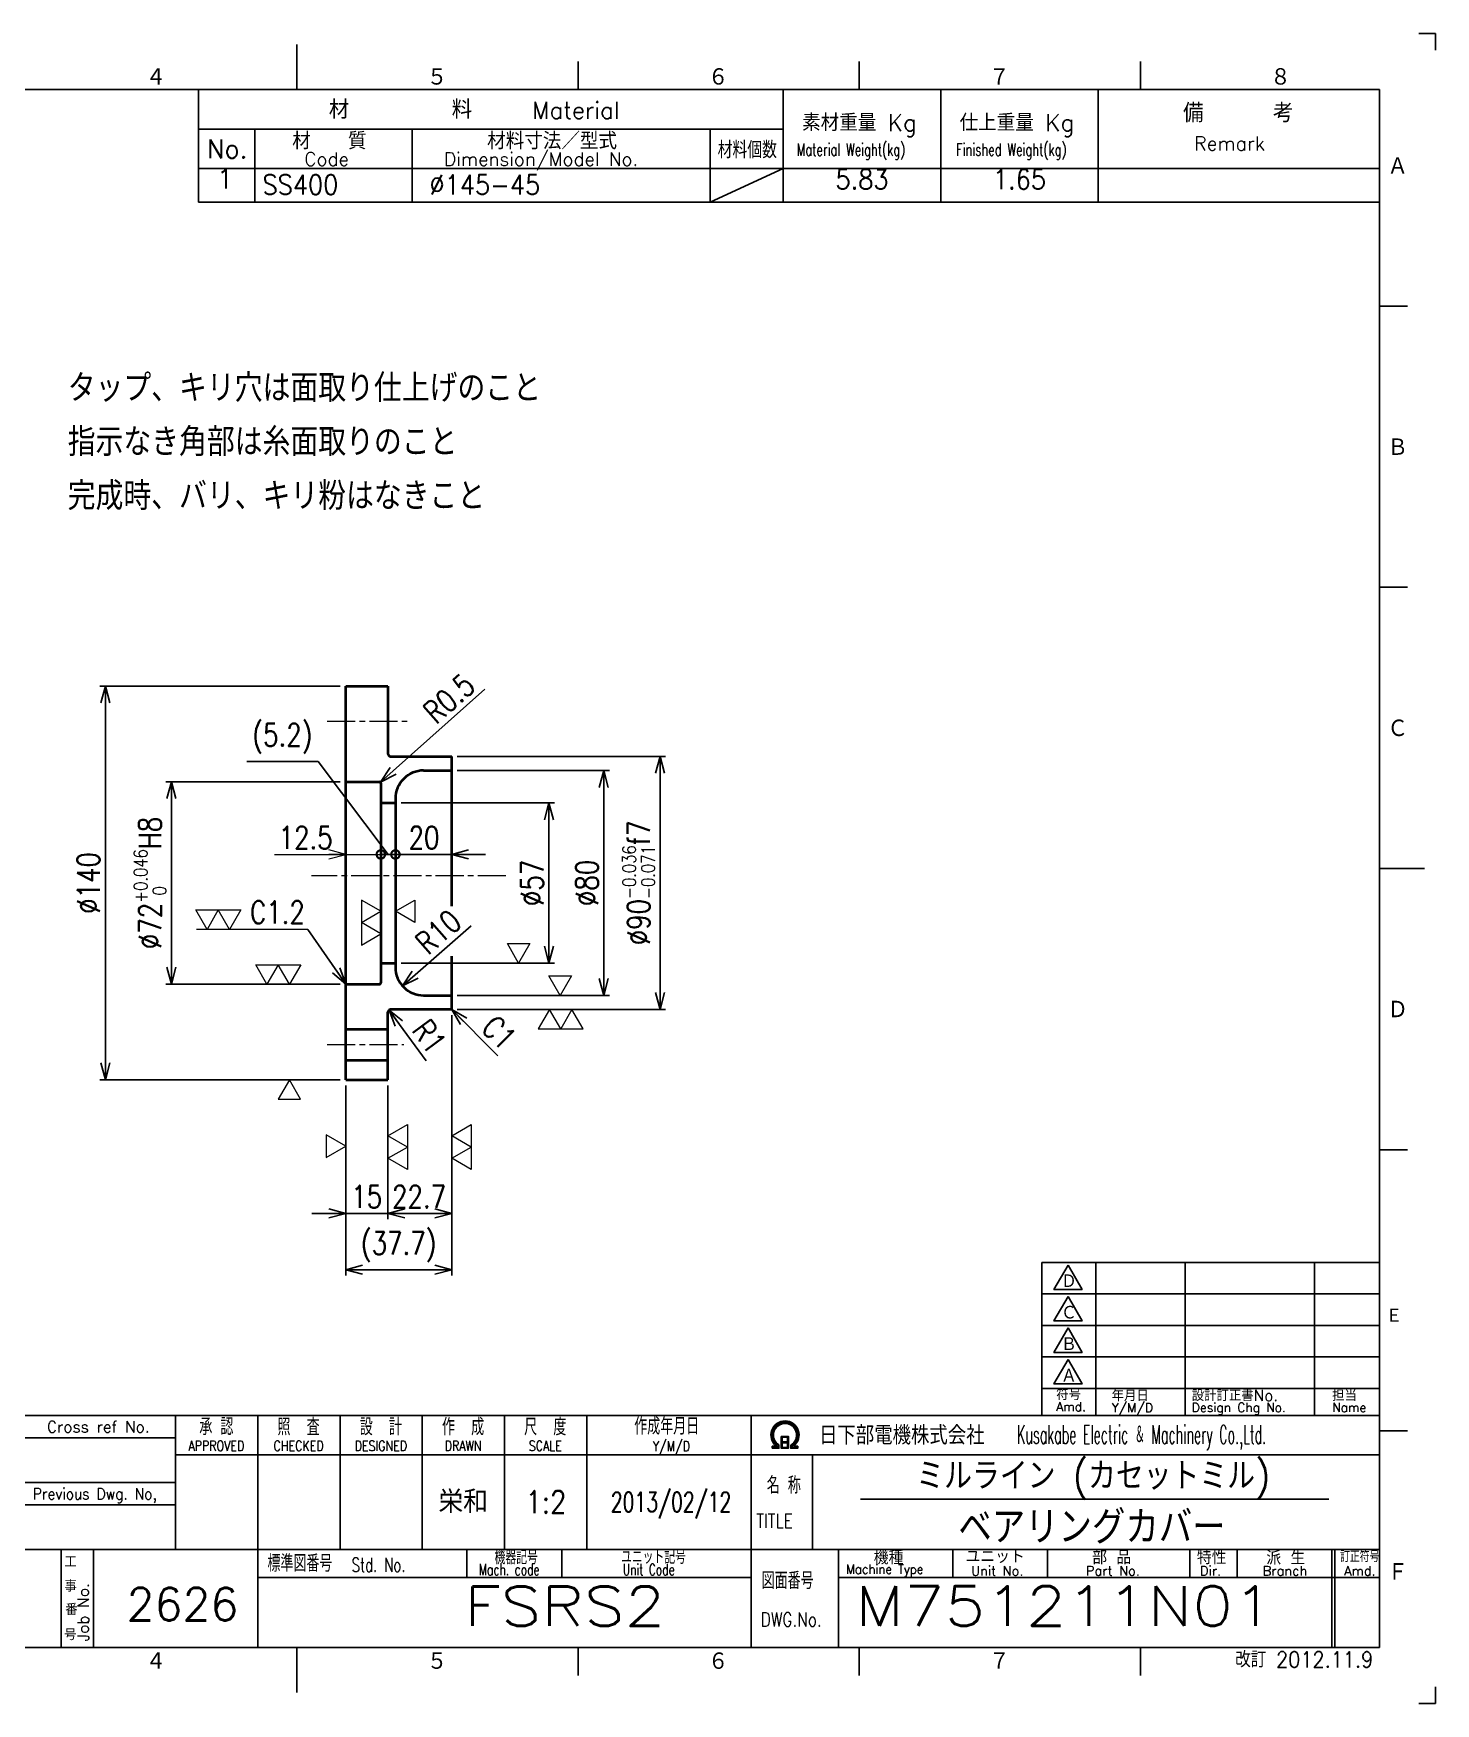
# Model space of a CAD drawing. Header units: millimetres. Extents: x 0 to 840, y 0 to 594.
# Drawn here: x 341 to 840, y 0 to 594 of the extents above; entities that cross this region are included whole.
import ezdxf
from ezdxf.enums import TextEntityAlignment as Align

# ---------------------------------------------------------------- set-up
doc = ezdxf.new("R2010")
doc.units = ezdxf.units.MM
doc.header["$LTSCALE"] = 2
doc.linetypes.add('GEN7A', pattern=[7.5, 5, -0.75, 1, -0.75])
doc.layers.get('0').update_dxf_attribs({"lineweight": 20})
doc.layers.get('DEFPOINTS').update_dxf_attribs({"color": 253})
for name, color, linetype, lineweight in [('2', 5, 'Continuous', 40), ('4', 3, 'Continuous', 13), ('5', 3, 'Continuous', 13), ('6', 7, 'Continuous', 50), ('7A', 4, 'GEN7A', 13), ('8', 1, 'Continuous', 13)]:
    doc.layers.add(name, color=color, linetype=linetype, lineweight=lineweight)
doc.layers.add('RAHM2', color=1, linetype='Continuous')
doc.layers.add('RAHM3', color=52, linetype='Continuous')
doc.styles.add('DIMENSION', font='romans.shx', dxfattribs={"width": 0.8, "bigfont": 'extfont2.shx'})
doc.styles.get("Standard").update_dxf_attribs({"font": 'romans.shx', "width": 0.8, "bigfont": 'extfont2.shx'})
doc.dimstyles.new('GEN-ISO$0', dxfattribs={"dimscale": 2, "dimtxt": 4, "dimasz": 3, "dimexe": 1, "dimexo": 1, "dimgap": 1, "dimtad": 3, "dimrnd": 0.01, "dimdsep": 46, "dimtxsty": 'Standard', "dimblk": 'OPEN30', "dimcen": 0, "dimclrt": 7, "dimazin": 2, "dimtp": 0.1, "dimtm": 0.1, "dimtfac": 0.6, "dimtmove": 2, "dimatfit": 3, "dimldrblk": 'OPEN30', "dimfxl": 1, "dimarcsym": 0})
doc.dimstyles.new('GEN-ISO$4', dxfattribs={"dimscale": 2, "dimtxt": 4, "dimasz": 3, "dimexe": 1, "dimexo": 1, "dimgap": 1, "dimtad": 1, "dimtoh": 1, "dimrnd": 0.01, "dimdsep": 46, "dimtxsty": 'Standard', "dimblk": 'OPEN30', "dimcen": 0, "dimclrt": 7, "dimazin": 2, "dimtp": 0.1, "dimtm": 0.1, "dimtfac": 0.6, "dimtofl": 0, "dimtmove": 0, "dimatfit": 2, "dimldrblk": 'OPEN30', "dimfxl": 1, "dimarcsym": 0})
doc.dimstyles.new('GEN-ISO$7', dxfattribs={"dimscale": 2, "dimtxt": 4, "dimasz": 3, "dimexe": 1, "dimexo": 1, "dimgap": 1, "dimtad": 3, "dimrnd": 0.01, "dimdsep": 46, "dimtxsty": 'Standard', "dimblk": 'OPEN30', "dimcen": 0, "dimclrt": 7, "dimazin": 2, "dimtp": 0.1, "dimtm": 0.1, "dimtfac": 0.6, "dimtmove": 2, "dimatfit": 3, "dimldrblk": 'OPEN30', "dimfxl": 1, "dimarcsym": 0})

# ---------------------------------------------------------------- blocks, each defined once
blk = doc.blocks.new('1A3ブヒン')
at = {"layer": 'RAHM2', "color": 5, "linetype": 'Continuous'}
for p, q in [((417, 297), (420, 297)), ((420, 297), (420, 294)), ((217.5, 295), (217.5, 287)), ((267.5, 292), (267.5, 287)), ((317.5, 292), (317.5, 287)), ((367.5, 292), (367.5, 287)), ((410, 287), (25, 287)), ((410, 10), (410, 287)), ((410, 248.5), (415, 248.5)), ((410, 198.5), (415, 198.5)), ((410, 148.5), (418, 148.5)), ((410, 98.5), (415, 98.5)), ((350, 51.26), (410, 51.26)), ((410, 48.5), (415, 48.5)), ((25, 10), (410, 10)), ((217.5, 2), (217.5, 10)), ((267.5, 5), (267.5, 10)), ((317.5, 5), (317.5, 10)), ((367.5, 5), (367.5, 10)), ((420, 3), (420, 0)), ((420, 0), (417, 0))]:
    blk.add_line(p, q, dxfattribs=at)
at = {"layer": 'RAHM2', "color": 7, "linetype": 'Continuous'}
for p, q in [((200, 267), (200, 287)), ((304, 287), (304, 267)), ((332, 267), (332, 287)), ((360, 287), (360, 267)), ((200, 280), (304, 280)), ((210, 267), (210, 280)), ((238, 280), (238, 267)), ((291, 280), (291, 267)), ((200, 273), (410, 273)), ((304, 273), (291, 267)), ((200, 267), (410, 267)), ((350, 78.46), (410, 78.46)), ((350, 78.46), (350, 51.26)), ((359.6, 78.46), (359.6, 51.26)), ((375.44, 78.46), (375.44, 51.26)), ((398.48, 78.46), (398.48, 51.26)), ((410, 51.26), (410, 78.46)), ((350, 72.86), (410, 72.86)), ((350, 67.26), (410, 67.26)), ((350, 61.66), (410, 61.66)), ((350, 56.06), (410, 56.06)), ((195.93, 51.26), (195.93, 27.42)), ((210.55, 51.26), (210.55, 10)), ((225.18, 51.26), (225.18, 27.42)), ((239.8, 51.26), (239.8, 27.42)), ((254.43, 51.26), (254.43, 27.42)), ((269.05, 51.26), (269.05, 27.42)), ((298.3, 51.26), (298.3, 10)), ((152.05, 47.26), (195.93, 47.26)), ((195.93, 44.26), (410, 44.26)), ((269.05, 44.26), (269.05, 27.42)), ((298.3, 44.26), (298.3, 44.26)), ((309.17, 44.26), (309.17, 27.42)), ((152.05, 39.34), (195.93, 39.34)), ((152.05, 35.34), (195.93, 35.34)), ((152.05, 27.42), (410, 27.42)), ((175.59, 27.42), (175.59, 10)), ((181.3, 27.42), (181.3, 10)), ((247.73, 27.42), (247.73, 22.42)), ((264.59, 27.42), (264.59, 22.42)), ((313.83, 27.42), (313.83, 10)), ((334.15, 27.42), (334.15, 22.42)), ((351, 27.42), (351, 22.42)), ((376.29, 27.42), (376.29, 22.42)), ((384.72, 27.42), (384.72, 22.42)), ((401.57, 10), (401.57, 27.42)), ((402.07, 10), (402.07, 27.42)), ((210.55, 22.42), (298.3, 22.42)), ((313.83, 22.42), (410, 22.42))]:
    blk.add_line(p, q, dxfattribs=at)
at = {"layer": 'RAHM2', "color": 3, "linetype": 'Continuous'}
blk.add_line((317.73, 36.35), (401.03, 36.35), dxfattribs=at)
at = {"layer": 'RAHM2', "color": 7, "linetype": 'Continuous'}
for points in [[(354.63, 77.99), (352.12, 73.64), (357.14, 73.64)], [(354.63, 72.39), (352.12, 68.04), (357.14, 68.04)], [(354.63, 66.79), (352.12, 62.44), (357.14, 62.44)], [(354.63, 61.19), (352.12, 56.84), (357.14, 56.84)]]:
    blk.add_lwpolyline(points, close=True, dxfattribs=at)
at = {"layer": 'RAHM2', "color": 5, "linetype": 'Continuous'}
blk.add_lwpolyline([(410, 51.26), (152.05, 51.26), (152.05, 10)], dxfattribs=at)
at = {"layer": 'RAHM2', "color": 7, "linetype": 'Continuous'}
for points in [[(302.02, 45.4), (303.22, 45.4), (303.22, 46.01)], [(302.02, 45.58), (302.97, 45.58), (302.97, 45.91)], [(302.72, 45.82), (302.72, 45.75), (302.02, 45.75), (302.02, 45.4)], [(303.62, 47.51), (303.62, 45.4), (304.92, 45.4), (304.92, 47.51), (303.62, 47.51)], [(303.77, 47.36), (303.77, 46.53), (304.77, 46.53), (304.77, 47.36), (303.77, 47.36)], [(304.77, 46.38), (304.77, 45.55), (303.77, 45.55), (303.77, 46.38), (304.77, 46.38)], [(305.32, 45.98), (305.32, 45.4), (306.58, 45.4), (306.58, 45.75), (305.85, 45.75), (305.85, 45.8)], [(305.57, 45.87), (305.57, 45.58), (306.58, 45.58)]]:
    blk.add_lwpolyline(points, dxfattribs=at)
for radius, start, end in [(2.5, 308.2706, 230.8952), (2.28, 303.9949, 234.4013), (2.06, 299.8294, 238.4756)]:
    blk.add_arc((304.3, 47.76), radius, start, end, dxfattribs=at)
at = {"layer": '4', "width": 0.9}
blk.add_text('改訂 2012.11.9', height=2.8, dxfattribs=at).set_placement((408.91, 6.44), align=Align.RIGHT)
at = {"layer": 'RAHM2', "color": 5, "linetype": 'Continuous'}
for s, height, p in [('４', 3.31, (190.6, 287.58)), ('５', 3.31, (240.6, 287.58)), ('６', 3.31, (290.6, 287.58)), ('７', 3.31, (340.6, 287.58)), ('８', 3.31, (390.6, 287.58)), ('Ａ', 3.31, (411.44, 271.74)), ('Ｂ', 3.31, (411.44, 221.74)), ('Ｃ', 3.31, (411.44, 171.74)), ('Ｄ', 3.31, (411.44, 121.74)), ('Ｅ', 2.65, (411.15, 67.64)), ('Ｆ', 3.31, (411.44, 21.74)), ('４', 3.31, (190.6, 5.87)), ('５', 3.31, (240.6, 5.87)), ('６', 3.31, (290.6, 5.87)), ('７', 3.31, (340.6, 5.87))]:
    blk.add_text(s, height=height, dxfattribs=at).set_placement(p)
at = {"layer": 'RAHM2', "color": 7, "linetype": 'Continuous'}
for s, height, p in [('材\u3000\u3000\u3000\u3000\u3000料', 3.311, (223.18, 281.82)), ('Material', 3, (259.34, 281.82)), ('素材重量 Kg', 3, (307.35, 279.63)), ('仕上重量 Kg', 3, (335.35, 279.63)), ('備     考', 3.311, (375.08, 281.21)), ('材\u3000\u3000質', 3, (216.68, 276.39)), ('材料寸法／型式', 3, (251.33, 276.39)), ('No.', 3.311, (201.5, 274.82)), ('Dimension/Model No.', 2.4, (243.65, 273.45)), ('Remark', 2.5, (377.03, 276.16)), ('Code', 2.4, (218.82, 273.45)), ('Ｄ', 2.56, (353.38, 73.83)), ('Ｃ', 2.56, (353.38, 68.23)), ('Ｂ', 2.56, (353.38, 62.63)), ('Ａ', 2.56, (353.38, 57.03)), ('Amd.', 1.6, (352.54, 52.01)), ('符号', 2, (352.54, 53.96)), ('Y/M/D', 1.6, (362.39, 51.83)), ('年月日', 2, (362.39, 53.77)), ('設計訂正書No.', 2, (376.64, 53.81)), ('Design Chg No.', 1.6, (376.64, 51.86)), ('担当', 2, (401.6, 53.81)), ('Name', 1.6, (401.6, 51.86)), ('Cross ref No.', 2, (173.05, 48.23)), ('機種', 2.4, (320.08, 24.76)), ('ユニット', 2.4, (336.39, 24.96)), ('部 品', 2.4, (358.93, 24.79)), ('特性', 2.4, (377.55, 24.78)), ('派 生', 2.4, (389.89, 24.72)), ('工', 2, (176.15, 24.24)), ('Unit No.', 1.7, (337.39, 22.76)), ('Part No.', 1.7, (357.81, 22.76)), ('Dir.', 1.7, (378.09, 22.76)), ('Branch', 1.7, (389.24, 22.76)), ('Amd.', 1.7, (403.74, 22.76)), ('事', 2, (176.17, 19.92)), ('番', 2, (176.31, 15.76)), ('号', 2, (176.11, 11.28))]:
    blk.add_text(s, height=height, dxfattribs=at).set_placement(p)
for s, height, width, p in [('材料個数', 3, 0.8, (292.32, 274.79)), ('Material Weight(kg)', 2.2, 0.68, (306.37, 275.25)), ('Finished Weight(kg)', 2.2, 0.68, (334.74, 275.25)), ('作成年月日', 3, 0.7, (277.49, 47.82)), ('Kusakabe Electric ＆ Machinery Co.,Ltd.', 3.3108, 0.5, (345.56, 46.19)), ('Y/M/D', 1.8, 0.8, (280.79, 44.87)), ('名 称', 3, 0.7, (301.06, 37.33)), ('Previous Dwg. No,', 2, 0.9, (170.53, 36.31)), ('TITLE', 2.5, 0.8, (299.18, 31.25)), ('標準図番号', 3, 0.7, (212.26, 23.44)), ('機器記号', 2.5, 0.7, (252.65, 24.77)), ('ユニット記号', 2.5, 0.7, (275.14, 24.85)), ('訂正符号', 2, 0.7, (403.01, 25.16)), ('Std. No.', 2.5, 0.7, (227.23, 23.44)), ('Mach. code', 2, 0.7, (249.86, 22.83)), ('Unit Code', 2, 0.7, (275.45, 22.83)), ('Machine Type', 1.7, 0.9, (315.15, 23.05)), ('図面番号', 3, 0.7, (300.15, 20.37))]:
    blk.add_text(s, height=height, dxfattribs=dict(at, width=width)).set_placement(p)
for s, height, width, p in [('承 認', 3, 0.7, (203.18, 49.35)), ('照  査', 3, 0.7, (217.8, 49.35)), ('設  計', 3, 0.7, (232.43, 49.35)), ('作  成', 3, 0.7, (247.05, 49.35)), ('尺  度', 3, 0.7, (261.67, 49.35)), ('APPROVED', 1.8, 0.8, (203.18, 45.85)), ('CHECKED', 1.8, 0.8, (217.8, 45.85)), ('DESIGNED', 1.8, 0.8, (232.43, 45.85)), ('DRAWN', 1.8, 0.8, (247.05, 45.85)), ('SCALE', 1.8, 0.8, (261.67, 45.85)), ('DWG.No.', 2.5, 0.8, (305.41, 14.96))]:
    blk.add_text(s, height=height, dxfattribs=dict(at, width=width)).set_placement(p, align=Align.MIDDLE)
at = {"layer": 'RAHM2', "color": 7, "linetype": 'Continuous', "width": 0.844147}
blk.add_text('日下部電機株式会社', height=3.311, dxfattribs=at).set_placement((310.35, 46.06), (339.79, 46.06), align=Align.FIT)
at = {"layer": 'RAHM2', "color": 7, "linetype": 'Continuous'}
blk.add_text('Job No.', height=2, rotation=90, dxfattribs=at).set_placement((180.5, 11.05))
at = {"layer": 'RAHM2', "color": 5, "linetype": 'Continuous', "width": 0.7}
for tag, p in [('HEADER3', (35, 274.01)), ('HEADER4', (54.75, 274)), ('HEADER15', (74.49, 274)), ('HEADER16', (94.43, 274))]:
    blk.add_attdef(tag, text='', height=6, dxfattribs=at).set_placement(p, align=Align.MIDDLE)
at = {"layer": 'RAHM2', "color": 7, "linetype": 'Continuous'}
blk.add_attdef('HEADER5', text='', height=2.5, dxfattribs=at).set_placement((63.69, 267.1), align=Align.BOTTOM_RIGHT)
for tag, height, width, p in [('HEADER25', 2.56, 0.63, (367.53, 75.57)), ('HEADER23', 2.66, 0.8, (387.12, 75.42)), ('HEADER24', 2.8, 0.8, (404.05, 75.44)), ('HEADER22', 2.56, 0.63, (367.53, 69.97)), ('HEADER20', 2.66, 0.8, (387.12, 69.82)), ('HEADER21', 2.8, 0.8, (404.05, 69.84)), ('HEADER19', 2.56, 0.63, (367.53, 64.37)), ('HEADER17', 2.66, 0.8, (387.12, 64.22)), ('HEADER18', 2.8, 0.8, (404.05, 64.24)), ('HEADER11', 2.56, 0.63, (367.53, 58.77)), ('HEADER9', 2.66, 0.8, (387.12, 58.62)), ('HEADER10', 2.8, 0.8, (404.05, 58.64)), ('HEADER7', 3.31, 0.8, (174.63, 43.21)), ('HEADER1', 5, 0.9, (359.12, 40.15)), ('GEN-TITLE-SCA', 4, 0.85, (261.79, 35.85)), ('HEADER14', 3.31, 0.8, (174.63, 31.29)), ('HEADER2', 6, 0.9, (358.89, 31.68))]:
    blk.add_attdef(tag, text='', height=height, dxfattribs=dict(at, width=width)).set_placement(p, align=Align.MIDDLE)
for tag, p in [('HEADER27', (232.45, 36.09)), ('HEADER26', (247.07, 36.09))]:
    blk.add_attdef(tag, text='', height=4, dxfattribs=at).set_placement(p, align=Align.MIDDLE)
at = {"layer": 'RAHM2', "color": 7, "linetype": 'Continuous', "width": 0.7}
blk.add_attdef('GEN-TITLE-DAT', text='', height=3.5, dxfattribs=at).set_placement((284.03, 34.1), align=Align.CENTER)
at = {"layer": 'RAHM2', "color": 5, "linetype": 'Continuous', "style": 'DIMENSION', "width": 1.2}
for tag, p in [('HEADER13', (213.56, 11.75)), ('HEADER12', (247.26, 11.72)), ('GEN-TITLE-DWG', (316.79, 11.74))]:
    blk.add_attdef(tag, text='', height=7.02, dxfattribs=at).set_placement(p, align=Align.BOTTOM_LEFT)
at = {"layer": 'RAHM2', "color": 5, "linetype": 'Continuous', "style": 'DIMENSION'}
blk.add_attdef('HEADER8', text='', height=7.02, dxfattribs=at).set_placement((408.58, 11.71), align=Align.BOTTOM_RIGHT)
at = {"layer": 'RAHM2', "color": 5, "linetype": 'Continuous'}
blk.add_attdef('HEADER6', text='', height=5.8, dxfattribs=at).set_placement((207.09, 13.03), align=Align.BOTTOM_RIGHT)
blk = doc.blocks.new('STDBUHIN')
at = {"color": 7}
for p, q in [((0, 0), (0, -6)), ((10, 0), (10, -6)), ((38, 0), (38, -6)), ((91, 0), (91, -6)), ((104, 0), (104, -6)), ((132, 0), (132, -6)), ((160, 0), (160, -6)), ((0, -6), (210, -6))]:
    blk.add_line(p, q, dxfattribs=at)
at = {"layer": 'RAHM3', "color": 7, "width": 0.9}
for tag, p in [('1GENST', (4.710911, -4.609434)), ('4GENST', (96.434633, -4.658422)), ('5GENST', (118, -4.729)), ('6GENST', (146, -4.729))]:
    blk.add_attdef(tag, text='', height=3.5, dxfattribs=at).set_placement(p, align=Align.BOTTOM_CENTER)
at = {"layer": 'RAHM3', "color": 7}
for tag, p, width in [('2GENST', (11.373533, -4.658422), 0.8), ('3GENST', (41.070972, -4.658422), 0.8), ('7GENST', (162.759538, -4.671383), 0.9)]:
    blk.add_attdef(tag, p, '', height=3.5, dxfattribs=dict(at, width=width))
blk = doc.blocks.new('A$C44AD5685')
at = {"layer": '6', "width": 0.9}
for s, p in [('タップ、キリ穴は面取り仕上げのこと', (0, 19.2)), ('指示なき角部は糸面取りのこと', (0, 9.6)), ('完成時、バリ、キリ粉はなきこと', (0, 0))]:
    blk.add_text(s, height=5, dxfattribs=at).set_placement(p)
blk = doc.blocks.new('_Open30')
at = {"color": 0, "linetype": 'ByBlock', "lineweight": -2}
for p, q in [((-1, 0.268), (0, 0)), ((0, 0), (-1, -0.268)), ((0, 0), (-1, 0))]:
    blk.add_line(p, q, dxfattribs=at)
blk = doc.blocks.new('*D13')
at = {"layer": '5', "color": 0, "lineweight": -2, "transparency": 16777216}
for p, q in [((450.35, 361.86), (364.87, 361.86)), ((366.87, 227.86), (366.87, 355.86)), ((450.35, 221.86), (364.87, 221.86))]:
    blk.add_line(p, q, dxfattribs=at)
at = {"layer": 'DEFPOINTS', "color": 0, "transparency": 16777216}
for p in [(366.87, 361.86), (452.35, 361.86), (452.35, 221.86)]:
    blk.add_point(p, dxfattribs=at)
at = {"layer": '5', "color": 0, "lineweight": -2, "transparency": 16777216, "xscale": 6, "yscale": 6, "zscale": 6}
for p, rotation in [((366.87, 361.86), 90), ((366.87, 221.86), 270)]:
    blk.add_blockref('_Open30', p, dxfattribs=dict(at, rotation=rotation))
at = {"layer": '5', "color": 7, "transparency": 16777216, "insert": (360.87, 291.86), "char_height": 8, "attachment_point": 5, "rotation": 90}
blk.add_mtext('%%c140', dxfattribs=at)
blk = doc.blocks.new('*D14')
at = {"layer": '5', "color": 0, "lineweight": -2, "transparency": 16777216}
for p, q in [((450.35, 327.86), (388.37, 327.86)), ((390.37, 261.86), (390.37, 321.86)), ((450.35, 255.86), (388.37, 255.86))]:
    blk.add_line(p, q, dxfattribs=at)
at = {"layer": 'DEFPOINTS', "color": 0, "transparency": 16777216}
for p in [(390.37, 327.86), (452.35, 327.86), (452.35, 255.86)]:
    blk.add_point(p, dxfattribs=at)
at = {"layer": '5', "color": 0, "lineweight": -2, "transparency": 16777216, "xscale": 6, "yscale": 6, "zscale": 6}
for p, rotation in [((390.37, 327.86), 90), ((390.37, 255.86), 270)]:
    blk.add_blockref('_Open30', p, dxfattribs=dict(at, rotation=rotation))
at = {"layer": '5', "color": 7, "transparency": 16777216, "insert": (382.77, 291.86), "char_height": 8, "attachment_point": 5, "rotation": 90}
blk.add_mtext('\\A1;%%c72{\\H4.800000;\\S+0.046^  0;}H8', dxfattribs=at)
blk = doc.blocks.new('*D15')
at = {"layer": '5', "color": 0, "lineweight": -2, "transparency": 16777216}
for p, q in [((490.05, 244.86), (490.05, 152.31)), ((452.35, 219.86), (452.35, 152.31)), ((458.35, 154.31), (484.05, 154.31))]:
    blk.add_line(p, q, dxfattribs=at)
at = {"layer": 'DEFPOINTS', "color": 0, "transparency": 16777216}
for p in [(490.05, 246.86), (452.35, 221.86), (490.05, 154.31)]:
    blk.add_point(p, dxfattribs=at)
at = {"layer": '5', "color": 0, "lineweight": -2, "transparency": 16777216, "xscale": 6, "yscale": 6, "zscale": 6, "rotation": 180}
blk.add_blockref('_Open30', (452.35, 154.31), dxfattribs=at)
at = {"layer": '5', "color": 0, "lineweight": -2, "transparency": 16777216, "xscale": 6, "yscale": 6, "zscale": 6}
blk.add_blockref('_Open30', (490.05, 154.31), dxfattribs=at)
at = {"layer": '5', "color": 7, "transparency": 16777216, "insert": (471.2, 162.41), "char_height": 8, "attachment_point": 5}
blk.add_mtext('(37.7)', dxfattribs=at)
blk = doc.blocks.new('*D16')
at = {"layer": '5', "color": 0, "lineweight": -2, "transparency": 16777216}
for p, q in [((452.35, 219.86), (452.35, 172.31)), ((467.35, 219.86), (467.35, 172.31)), ((446.35, 174.31), (440.35, 174.31)), ((452.35, 174.31), (467.35, 174.31)), ((473.35, 174.31), (479.35, 174.31))]:
    blk.add_line(p, q, dxfattribs=at)
at = {"layer": 'DEFPOINTS', "color": 0, "transparency": 16777216}
for p in [(452.35, 221.86), (467.35, 221.86), (467.35, 174.31)]:
    blk.add_point(p, dxfattribs=at)
at = {"layer": '5', "color": 0, "lineweight": -2, "transparency": 16777216, "xscale": 6, "yscale": 6, "zscale": 6}
blk.add_blockref('_Open30', (452.35, 174.31), dxfattribs=at)
at = {"layer": '5', "color": 0, "lineweight": -2, "transparency": 16777216, "xscale": 6, "yscale": 6, "zscale": 6, "rotation": 180}
blk.add_blockref('_Open30', (467.35, 174.31), dxfattribs=at)
at = {"layer": '5', "color": 7, "transparency": 16777216, "insert": (459.85, 180.31), "char_height": 8, "attachment_point": 5}
blk.add_mtext('15', dxfattribs=at)
blk = doc.blocks.new('*D17')
at = {"layer": '5', "color": 0, "lineweight": -2, "transparency": 16777216}
for p, q in [((490.05, 244.86), (490.05, 172.31)), ((467.35, 219.86), (467.35, 172.31)), ((473.35, 174.31), (484.05, 174.31))]:
    blk.add_line(p, q, dxfattribs=at)
at = {"layer": 'DEFPOINTS', "color": 0, "transparency": 16777216}
for p in [(490.05, 246.86), (467.35, 221.86), (490.05, 174.31)]:
    blk.add_point(p, dxfattribs=at)
at = {"layer": '5', "color": 0, "lineweight": -2, "transparency": 16777216, "xscale": 6, "yscale": 6, "zscale": 6, "rotation": 180}
blk.add_blockref('_Open30', (467.35, 174.31), dxfattribs=at)
at = {"layer": '5', "color": 0, "lineweight": -2, "transparency": 16777216, "xscale": 6, "yscale": 6, "zscale": 6}
blk.add_blockref('_Open30', (490.05, 174.31), dxfattribs=at)
at = {"layer": '5', "color": 7, "transparency": 16777216, "insert": (478.45, 180.31), "char_height": 8, "attachment_point": 5}
blk.add_mtext('22.7', dxfattribs=at)
blk = doc.blocks.new('100S')
for p, q in [((-2, 3.464096), (2, 3.464096)), ((0, 0), (-2, 3.464096)), ((2, 3.464096), (0, 0))]:
    blk.add_line(p, q)
blk = doc.blocks.new('_DotSmall')
at = {"color": 0, "linetype": 'ByBlock', "const_width": 0.5}
blk.add_lwpolyline([(-0.0625, 0, 1), (0.0625, 0, 1)], format="xyb", close=True, dxfattribs=at)
blk = doc.blocks.new('*D18')
at = {"layer": '5', "color": 0, "lineweight": -2, "transparency": 16777216}
for p, q in [((442.52, 335.1), (417.18, 335.1)), ((467.45, 301.99), (442.52, 335.1)), ((464.85, 301.99), (470.05, 301.99))]:
    blk.add_line(p, q, dxfattribs=at)
at = {"layer": 'DEFPOINTS', "color": 0, "transparency": 16777216}
for p in [(470.05, 301.99), (464.85, 294.36), (470.05, 294.36)]:
    blk.add_point(p, dxfattribs=at)
at = {"layer": '5', "color": 0, "lineweight": -2, "transparency": 16777216, "xscale": 6, "yscale": 6, "zscale": 6, "rotation": 180}
blk.add_blockref('_DotSmall', (464.85, 301.99), dxfattribs=at)
at = {"layer": '5', "color": 0, "lineweight": -2, "transparency": 16777216, "xscale": 6, "yscale": 6, "zscale": 6}
blk.add_blockref('_DotSmall', (470.05, 301.99), dxfattribs=at)
at = {"layer": '5', "color": 7, "transparency": 16777216, "insert": (429.85, 343.19), "char_height": 8, "attachment_point": 5}
blk.add_mtext('(5.2)', dxfattribs=at)
blk = doc.blocks.new('*D19')
at = {"layer": '5', "color": 0, "lineweight": -2, "transparency": 16777216}
for p, q in [((470.05, 301.99), (484.05, 301.99)), ((490.05, 301.99), (484.05, 301.99)), ((496.05, 301.99), (502.05, 301.99))]:
    blk.add_line(p, q, dxfattribs=at)
at = {"layer": 'DEFPOINTS', "color": 0, "transparency": 16777216}
for p in [(490.05, 301.99), (470.05, 294.36), (490.05, 294.36)]:
    blk.add_point(p, dxfattribs=at)
at = {"layer": '5', "color": 0, "lineweight": -2, "transparency": 16777216, "xscale": 6, "yscale": 6, "zscale": 6, "rotation": 180}
for name, p in [('_DotSmall', (470.05, 301.99)), ('_Open30', (490.05, 301.99))]:
    blk.add_blockref(name, p, dxfattribs=at)
at = {"layer": '5', "color": 7, "transparency": 16777216, "insert": (480.21, 307.99), "char_height": 8, "attachment_point": 5}
blk.add_mtext('20', dxfattribs=at)
blk = doc.blocks.new('*D20')
at = {"layer": '5', "color": 0, "lineweight": -2, "transparency": 16777216}
for p, q in [((492.05, 336.86), (566.15, 336.86)), ((564.15, 252.86), (564.15, 330.86)), ((492.05, 246.86), (566.15, 246.86))]:
    blk.add_line(p, q, dxfattribs=at)
at = {"layer": 'DEFPOINTS', "color": 0, "transparency": 16777216}
for p in [(490.05, 336.86), (564.15, 336.86), (490.05, 246.86)]:
    blk.add_point(p, dxfattribs=at)
at = {"layer": '5', "color": 0, "lineweight": -2, "transparency": 16777216, "xscale": 6, "yscale": 6, "zscale": 6}
for p, rotation in [((564.15, 336.86), 90), ((564.15, 246.86), 270)]:
    blk.add_blockref('_Open30', p, dxfattribs=dict(at, rotation=rotation))
at = {"layer": '5', "color": 7, "transparency": 16777216, "insert": (556.55, 291.86), "char_height": 8, "attachment_point": 5, "rotation": 90}
blk.add_mtext('\\A1;%%c90{\\H4.800000;\\S-0.036^ -0.071;}f7', dxfattribs=at)
blk = doc.blocks.new('*D21')
at = {"layer": '5', "color": 0, "lineweight": -2, "transparency": 16777216}
for p, q in [((492.05, 331.86), (546.15, 331.86)), ((544.15, 257.86), (544.15, 325.86)), ((492.05, 251.86), (546.15, 251.86))]:
    blk.add_line(p, q, dxfattribs=at)
at = {"layer": 'DEFPOINTS', "color": 0, "transparency": 16777216}
for p in [(490.05, 331.86), (544.15, 331.86), (490.05, 251.86)]:
    blk.add_point(p, dxfattribs=at)
at = {"layer": '5', "color": 0, "lineweight": -2, "transparency": 16777216, "xscale": 6, "yscale": 6, "zscale": 6}
for p, rotation in [((544.15, 331.86), 90), ((544.15, 251.86), 270)]:
    blk.add_blockref('_Open30', p, dxfattribs=dict(at, rotation=rotation))
at = {"layer": '5', "color": 7, "transparency": 16777216, "insert": (538.15, 291.86), "char_height": 8, "attachment_point": 5, "rotation": 90}
blk.add_mtext('%%c80', dxfattribs=at)
blk = doc.blocks.new('*D22')
at = {"layer": '5', "color": 0, "lineweight": -2, "transparency": 16777216}
for p, q in [((472.05, 320.36), (526.65, 320.36)), ((524.65, 269.36), (524.65, 314.36)), ((472.05, 263.36), (526.65, 263.36))]:
    blk.add_line(p, q, dxfattribs=at)
at = {"layer": 'DEFPOINTS', "color": 0, "transparency": 16777216}
for p in [(470.05, 320.36), (524.65, 320.36), (470.05, 263.36)]:
    blk.add_point(p, dxfattribs=at)
at = {"layer": '5', "color": 0, "lineweight": -2, "transparency": 16777216, "xscale": 6, "yscale": 6, "zscale": 6}
for p, rotation in [((524.65, 320.36), 90), ((524.65, 263.36), 270)]:
    blk.add_blockref('_Open30', p, dxfattribs=dict(at, rotation=rotation))
at = {"layer": '5', "color": 7, "transparency": 16777216, "insert": (518.65, 291.86), "char_height": 8, "attachment_point": 5, "rotation": 90}
blk.add_mtext('%%c57', dxfattribs=at)
blk = doc.blocks.new('*D23')
at = {"layer": '5', "color": 0, "lineweight": -2, "transparency": 16777216}
for p, q in [((469.2, 331.69), (501.88, 360.83)), ((464.35, 327.36), (464.72, 327.7))]:
    blk.add_line(p, q, dxfattribs=at)
at = {"layer": 'DEFPOINTS', "color": 0, "transparency": 16777216}
for p in [(464.35, 327.36), (464.72, 327.7)]:
    blk.add_point(p, dxfattribs=at)
at = {"layer": '5', "color": 0, "lineweight": -2, "transparency": 16777216, "xscale": 6, "yscale": 6, "zscale": 6, "rotation": 221.7264032794477}
blk.add_blockref('_Open30', (464.72, 327.7), dxfattribs=at)
at = {"layer": '5', "color": 7, "transparency": 16777216, "insert": (489.11, 357.48), "char_height": 8, "attachment_point": 5, "rotation": 41.7264}
blk.add_mtext('R0.5', dxfattribs=at)
blk = doc.blocks.new('*D11')
at = {"layer": '5', "color": 0, "lineweight": -2, "transparency": 16777216}
blk.add_line((496.95, 276.66), (477.04, 259.23), dxfattribs=at)
at = {"layer": 'DEFPOINTS', "color": 0, "transparency": 16777216}
for p in [(487.57, 268.45), (480.05, 261.86)]:
    blk.add_point(p, dxfattribs=at)
at = {"layer": '5', "color": 0, "lineweight": -2, "transparency": 16777216, "xscale": 6, "yscale": 6, "zscale": 6, "rotation": 221.2071274744911}
blk.add_blockref('_Open30', (472.53, 255.27), dxfattribs=at)
at = {"layer": '5', "color": 7, "transparency": 16777216, "insert": (485.3, 274.43), "char_height": 8, "attachment_point": 5, "rotation": 41.20713}
blk.add_mtext('R10', dxfattribs=at)
blk = doc.blocks.new('*D12')
at = {"layer": '5', "color": 0, "lineweight": -2, "transparency": 16777216}
for p, q in [((471.31, 241.83), (468.94, 245.06)), ((468.94, 245.06), (480.98, 228.63))]:
    blk.add_line(p, q, dxfattribs=at)
at = {"layer": 'DEFPOINTS', "color": 0, "transparency": 16777216}
for p in [(468.35, 245.86), (468.94, 245.06)]:
    blk.add_point(p, dxfattribs=at)
at = {"layer": '5', "color": 0, "lineweight": -2, "transparency": 16777216, "xscale": 6, "yscale": 6, "zscale": 6, "rotation": 126.2333315602729}
blk.add_blockref('_Open30', (467.76, 246.67), dxfattribs=at)
at = {"layer": '5', "color": 7, "transparency": 16777216, "insert": (482.11, 237.23), "char_height": 8, "attachment_point": 5, "rotation": 306.23333}
blk.add_mtext('R1', dxfattribs=at)

msp = doc.modelspace()

# ---------------------------------------------------------------- linework, layer by layer
at = {"layer": '2'}
for p, q in [((452.351, 221.862), (452.351, 361.862)), ((452.351, 361.862), (467.35, 361.862)), ((467.35, 361.862), (467.35, 337.862)), ((468.35, 336.862), (490.05, 336.862)), ((490.05, 283.607), (490.05, 336.862)), ((452.351, 327.862), (464.351, 327.862)), ((464.851, 327.362), (464.851, 256.362)), ((480.051, 331.862), (490.05, 331.862)), ((470.05, 321.862), (470.051, 261.862)), ((464.851, 320.362), (470.051, 320.362)), ((464.851, 263.362), (470.051, 263.362)), ((490.05, 246.862), (490.05, 265.87)), ((452.351, 255.862), (464.351, 255.862)), ((480.051, 251.862), (490.05, 251.862)), ((467.35, 221.862), (467.35, 245.862)), ((490.05, 246.862), (468.35, 246.862)), ((452.351, 239.862), (467.35, 239.862)), ((452.351, 228.862), (467.35, 228.862)), ((452.351, 221.862), (467.35, 221.862))]:
    msp.add_line(p, q, dxfattribs=at)
for centre, radius, start, end in [((468.35, 337.862), 1, 180, 270), ((464.351, 327.362), 0.5, 0, 90), ((480.051, 321.862), 10, 90, 180.00001), ((480.051, 261.862), 10, 179.99999, 270.000004), ((464.351, 256.362), 0.5, 270, 0), ((468.35, 245.862), 1, 90, 180)]:
    msp.add_arc(centre, radius, start, end, dxfattribs=at)
at = {"layer": '4'}
msp.add_line((438.897, 275.343), (399.316, 275.343), dxfattribs=at)
at = {"layer": '5'}
msp.add_line((427.071, 301.995), (464.851, 301.995), dxfattribs=at)
at = {"layer": '7A'}
for p, q in [((445.773, 349.362), (474.206, 349.362)), ((509.352, 294.362), (440.187, 294.362)), ((445.773, 234.362), (473.022, 234.362))]:
    msp.add_line(p, q, dxfattribs=at)

# ---------------------------------------------------------------- block references
at = {"layer": '2'}
ref = msp.add_blockref('1A3ブヒン', (0, 0), dxfattribs=dict(at, xscale=2, yscale=2, zscale=2))
ref.add_attrib('GEN-TITLE-DWG', 'M751211N01', dxfattribs={"layer": 'RAHM2', "color": 5, "linetype": 'Continuous', "height": 14.046, "style": 'DIMENSION', "width": 1.2}).set_placement((633.58, 23.471), align=Align.BOTTOM_LEFT)
ref.add_attrib('GEN-TITLE-DAT', '2013/02/12', dxfattribs={"layer": 'RAHM2', "color": 7, "linetype": 'Continuous', "height": 7, "width": 0.7}).set_placement((568.067, 68.205), align=Align.CENTER)
ref.add_attrib('GEN-TITLE-SCA', '1:2', dxfattribs={"layer": 'RAHM2', "color": 7, "linetype": 'Continuous', "height": 8, "width": 0.85}).set_placement((523.583, 71.701), align=Align.MIDDLE)
ref.add_attrib('HEADER1', 'ミルライン (カセットミル)', dxfattribs={"layer": 'RAHM2', "color": 7, "linetype": 'Continuous', "height": 10, "width": 0.9}).set_placement((718.245, 80.295), align=Align.MIDDLE)
ref.add_attrib('HEADER2', 'ベアリングカバー', dxfattribs={"layer": 'RAHM2', "color": 7, "linetype": 'Continuous', "height": 12, "width": 0.9}).set_placement((717.789, 63.357), align=Align.MIDDLE)
ref.add_attrib('HEADER6', '2626', dxfattribs={"layer": 'RAHM2', "color": 5, "linetype": 'Continuous', "height": 11.6}).set_placement((414.177, 26.052), align=Align.BOTTOM_RIGHT)
ref.add_attrib('HEADER12', 'FSRS2', dxfattribs={"layer": 'RAHM2', "color": 5, "linetype": 'Continuous', "height": 14.046, "style": 'DIMENSION', "width": 1.2}).set_placement((494.516, 23.439), align=Align.BOTTOM_LEFT)
ref.add_attrib('HEADER26', '栄和', dxfattribs={"layer": 'RAHM2', "color": 7, "linetype": 'Continuous', "height": 8}).set_placement((494.148, 72.18), align=Align.MIDDLE)
at = {"layer": '2', "xscale": 2, "yscale": 2, "zscale": 2}
msp.add_blockref('A$C44AD5685', (353.494, 424.485), dxfattribs=at)
at = {"layer": '5', "xscale": -6, "yscale": 6, "zscale": 6, "rotation": 180}
msp.add_blockref('_Open30', (452.351, 301.995), dxfattribs=at)
at = {"layer": '5', "xscale": 6, "yscale": 6, "zscale": 6}
msp.add_blockref('_DotSmall', (464.851, 301.995), dxfattribs=at)
at = {"layer": '8', "yscale": 2, "zscale": 2}
for p, xscale, rotation in [((464.851, 281.787), -2, 90), ((470.051, 281.787), 2, 270), ((464.851, 273.787), -2, 90), ((524.839, 246.862), -2, 180), ((532.839, 246.862), -2, 180), ((432.33, 221.862), -2, 180), ((452.351, 198.26), -2, 90), ((467.351, 201.929), 2, 270), ((490.05, 201.929), 2, 270), ((467.351, 193.929), 2, 270), ((490.05, 193.929), 2, 270)]:
    msp.add_blockref('100S', p, dxfattribs=dict(at, xscale=xscale, rotation=rotation))
at = {"layer": '8', "xscale": 2, "yscale": 2, "zscale": 2}
for p in [(403.038, 275.343), (411.038, 275.343), (513.86, 263.362), (424.348, 255.862), (432.348, 255.862), (528.662, 251.862)]:
    msp.add_blockref('100S', p, dxfattribs=at)
at = {"layer": 'RAHM2'}
ref = msp.add_blockref('STDBUHIN', (400, 546), dxfattribs=dict(at, xscale=2, yscale=2, zscale=2))
ref.add_attrib('1GENST', '1', dxfattribs={"layer": 'RAHM3', "color": 7, "height": 7, "width": 0.9}).set_placement((409.422, 536.781), align=Align.BOTTOM_CENTER)
ref.add_attrib('2GENST', 'SS400', (422.747, 536.683), dxfattribs={"layer": 'RAHM3', "color": 7, "height": 7, "width": 0.9})
ref.add_attrib('3GENST', '%%c145-45', (482.142, 536.683), dxfattribs={"layer": 'RAHM3', "color": 7, "height": 7, "width": 0.9})
ref.add_attrib('5GENST', '5.83', dxfattribs={"layer": 'RAHM3', "color": 7, "height": 7, "width": 0.9}).set_placement((636, 536.542), align=Align.BOTTOM_CENTER)
ref.add_attrib('6GENST', '1.65', dxfattribs={"layer": 'RAHM3', "color": 7, "height": 7, "width": 0.9}).set_placement((692, 536.542), align=Align.BOTTOM_CENTER)

# ---------------------------------------------------------------- texts
at = {"layer": '5', "color": 7, "insert": (438.124, 307.995), "char_height": 8, "attachment_point": 5}
msp.add_mtext('12.5', dxfattribs=at)
at = {"layer": '6', "width": 0.8}
msp.add_text('C1.2', height=8, dxfattribs=at).set_placement((418.351, 277.446))
msp.add_text('C1', height=8, rotation=315, dxfattribs=at).set_placement((500.127, 239.759))

# ---------------------------------------------------------------- dimensions: what is measured, and where the dimension line sits
at = {"layer": '5'}
for center, mpoint, override, picture, middle in [((464.351, 327.362), (464.724, 327.695), {"dimscale": 2, "dimtoh": 0, "dimtm": 0.1, "dimtofl": 1}, '*D23', (493.107, 353.007)), ((480.051, 261.862), (487.574, 268.45), {"dimscale": 2, "dimtoh": 0, "dimse1": 1, "dimtm": 0.1, "dimtmove": 1}, '*D11', (489.251, 269.918)), ((468.35, 245.862), (468.941, 245.056), {"dimscale": 2, "dimtoh": 0, "dimse1": 1, "dimtm": 0.1}, '*D12', (477.275, 233.683))]:
    dim = msp.add_radius_dim(center=center, mpoint=mpoint, dimstyle='GEN-ISO$4', override=override, dxfattribs=at)
    dim.commit()
    dim.dimension.update_dxf_attribs({"geometry": picture, "text_midpoint": middle, "dimtype": 164})
for base, p1, p2, text, override, picture, middle in [((366.868, 361.862), (452.351, 221.862), (452.351, 361.862), '%%c<>', {"dimscale": 2, "dimtm": 0.1, "dimtmove": 0}, '*D13', (360.868, 291.862)), ((564.149, 336.862), (490.05, 246.862), (490.05, 336.862), '%%c<>f7', {"dimscale": 2, "dimgap": 1, "dimtol": 1, "dimlim": 0, "dimtp": -0.036, "dimtm": 0.071, "dimtdec": 3, "dimtmove": 0, "dimtolj": 1, "dimtzin": 0}, '*D20', (556.549, 291.862))]:
    dim = msp.add_linear_dim(base=base, p1=p1, p2=p2, angle=90, text=text, dimstyle='GEN-ISO$0', override=override, dxfattribs=at)
    dim.commit()
    dim.dimension.update_dxf_attribs({"geometry": picture, "text_midpoint": middle})
dim = msp.add_linear_dim(base=(470.051, 301.995), p1=(464.851, 294.362), p2=(470.051, 294.362), text='(<>)', dimstyle='GEN-ISO$0', override={"dimscale": 2, "dimblk1": 'DotSmall', "dimblk2": 'DotSmall', "dimsah": 1, "dimse1": 1, "dimse2": 1, "dimtm": 0.1, "dimtmove": 1}, dxfattribs=at)
dim.commit()
dim.dimension.update_dxf_attribs({"geometry": '*D18', "text_midpoint": (440.515, 335.098), "dimtype": 160})
for base, p1, p2, text, override, picture, middle in [((390.368, 327.862), (452.351, 255.862), (452.351, 327.862), '%%c<>H8', {"dimscale": 2, "dimgap": 1, "dimtol": 1, "dimlim": 0, "dimtp": 0.046, "dimtm": 0, "dimtdec": 3, "dimtmove": 0, "dimtolj": 1}, '*D14', (390.368, 291.862)), ((544.149, 331.862), (490.05, 251.862), (490.05, 331.862), '%%c<>', {"dimscale": 2, "dimtm": 0.1, "dimtmove": 0}, '*D21', (544.149, 291.862)), ((524.649, 320.362), (470.051, 263.362), (470.05, 320.362), '%%c<>', {"dimscale": 2, "dimtm": 0.1, "dimtmove": 0}, '*D22', (524.649, 291.862))]:
    dim = msp.add_linear_dim(base=base, p1=p1, p2=p2, angle=90, text=text, dimstyle='GEN-ISO$0', override=override, dxfattribs=at)
    dim.commit()
    dim.dimension.update_dxf_attribs({"geometry": picture, "text_midpoint": middle, "dimtype": 160})
for base, p1, p2, override, picture, middle in [((490.05, 301.995), (470.051, 294.362), (490.05, 294.362), {"dimscale": 2, "dimblk1": 'DotSmall', "dimblk2": 'Open30', "dimsah": 1, "dimse1": 1, "dimse2": 1, "dimtm": 0.1, "dimtmove": 1}, '*D19', (480.208, 301.995)), ((490.05, 174.313), (467.35, 221.862), (490.05, 246.862), {"dimscale": 2, "dimtm": 0.1, "dimtmove": 1}, '*D17', (478.45, 174.313)), ((467.35, 174.313), (452.351, 221.862), (467.35, 221.862), {"dimscale": 2, "dimtm": 0.1, "dimtmove": 0}, '*D16', (459.85, 174.313))]:
    dim = msp.add_linear_dim(base=base, p1=p1, p2=p2, dimstyle='GEN-ISO$0', override=override, dxfattribs=at)
    dim.commit()
    dim.dimension.update_dxf_attribs({"geometry": picture, "text_midpoint": middle, "dimtype": 160})
dim = msp.add_linear_dim(base=(490.05, 154.313), p1=(452.351, 221.862), p2=(490.05, 246.862), text='(<>)', dimstyle='GEN-ISO$0', override={"dimscale": 2, "dimtm": 0.1, "dimtmove": 0}, dxfattribs=at)
dim.commit()
dim.dimension.update_dxf_attribs({"geometry": '*D15', "text_midpoint": (471.2, 162.409)})

# ---------------------------------------------------------------- leaders
for points in [[(452.351, 255.862), (438.897, 275.343)], [(490.05, 246.862), (506.505, 230.408)]]:
    msp.add_leader(points, dimstyle='GEN-ISO$7', override={"dimscale": 2, "dimgap": 1, "dimtad": 0, "dimtm": 0.1}, dxfattribs=at)

doc.saveas('drawing.dxf')
